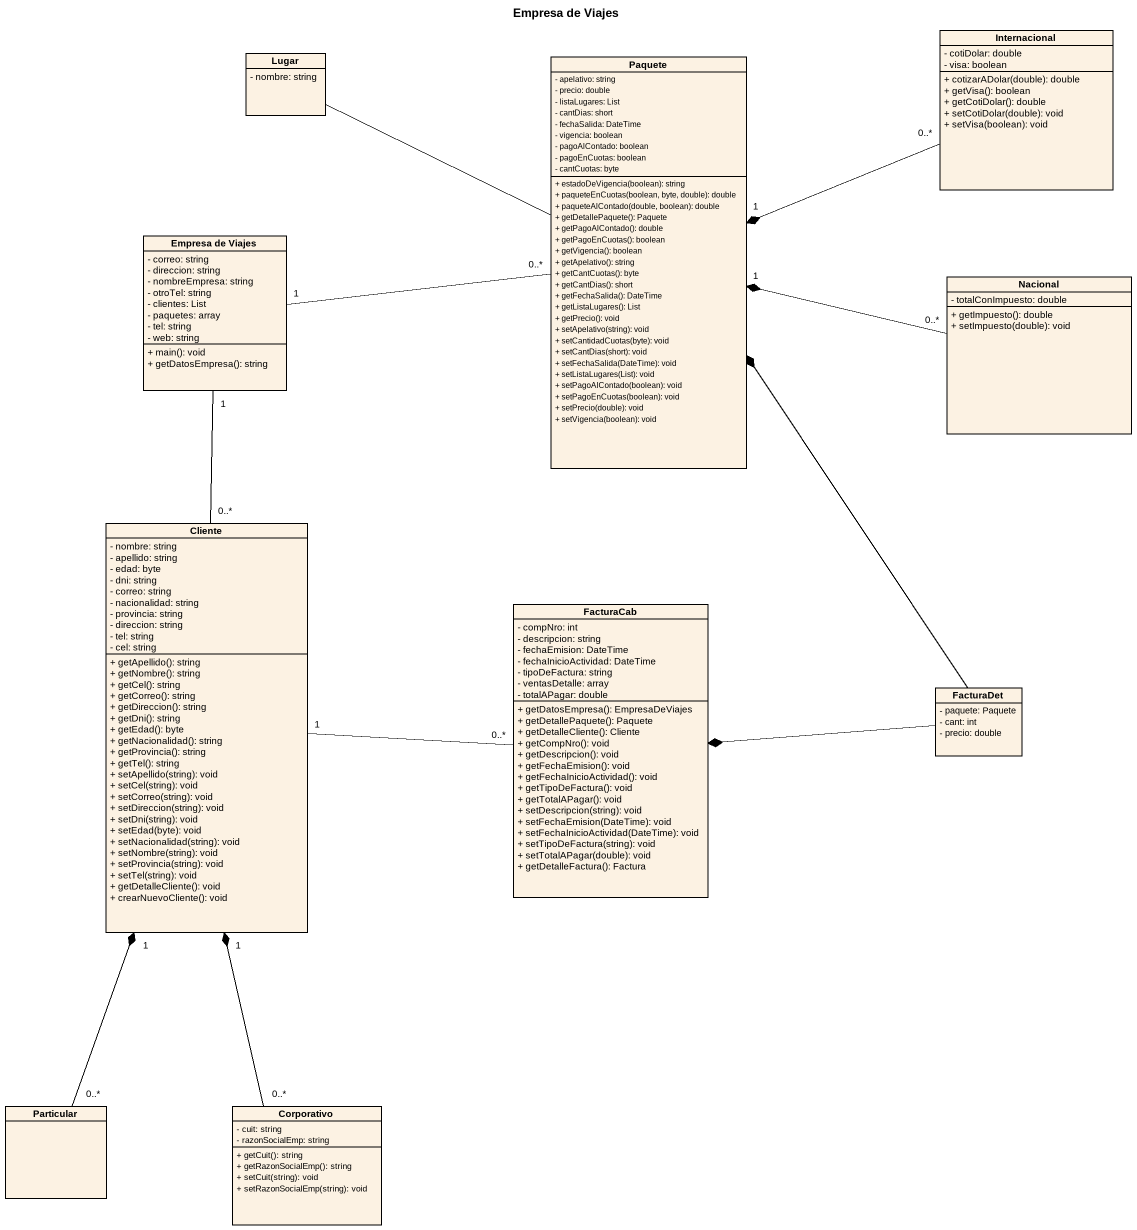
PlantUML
@startuml
title Empresa de Viajes
hide circle
hide empty members
skinparam classAttributeIconSize 0
class Internacional {
  - cotiDolar: double
  - visa: boolean
  + cotizarADolar(double): double
  + getVisa(): boolean
  + getCotiDolar(): double
  + setCotiDolar(double): void
  + setVisa(boolean): void
}
class Lugar {
  - nombre: string
}
class Paquete {
  - apelativo: string
  - precio: double
  - listaLugares: List
  - cantDias: short
  - fechaSalida: DateTime
  - vigencia: boolean
  - pagoAlContado: boolean
  - pagoEnCuotas: boolean
  - cantCuotas: byte
  + estadoDeVigencia(boolean): string
  + paqueteEnCuotas(boolean, byte, double): double
  + paqueteAlContado(double, boolean): double
  + getDetallePaquete(): Paquete
  + getPagoAlContado(): double
  + getPagoEnCuotas(): boolean
  + getVigencia(): boolean
  + getApelativo(): string
  + getCantCuotas(): byte
  + getCantDias(): short
  + getFechaSalida(): DateTime
  + getListaLugares(): List
  + getPrecio(): void
  + setApelativo(string): void
  + setCantidadCuotas(byte): void
  + setCantDias(short): void
  + setFechaSalida(DateTime): void
  + setListaLugares(List): void
  + setPagoAlContado(boolean): void
  + setPagoEnCuotas(boolean): void
  + setPrecio(double): void
  + setVigencia(boolean): void
}
class "Empresa de Viajes" as Empresa_de_Viajes {
  - correo: string
  - direccion: string
  - nombreEmpresa: string
  - otroTel: string
  - clientes: List
  - paquetes: array
  - tel: string
  - web: string
  + main(): void
  + getDatosEmpresa(): string
}
class Nacional {
  - totalConImpuesto: double
  + getImpuesto(): double
  + setImpuesto(double): void
}
class Cliente {
  - nombre: string
  - apellido: string
  - edad: byte
  - dni: string
  - correo: string
  - nacionalidad: string
  - provincia: string
  - direccion: string
  - tel: string
  - cel: string
  + getApellido(): string
  + getNombre(): string
  + getCel(): string
  + getCorreo(): string
  + getDireccion(): string
  + getDni(): string
  + getEdad(): byte
  + getNacionalidad(): string
  + getProvincia(): string
  + getTel(): string
  + setApellido(string): void
  + setCel(string): void
  + setCorreo(string): void
  + setDireccion(string): void
  + setDni(string): void
  + setEdad(byte): void
  + setNacionalidad(string): void
  + setNombre(string): void
  + setProvincia(string): void
  + setTel(string): void
  + getDetalleCliente(): void
  + crearNuevoCliente(): void
}
class FacturaCab {
  - compNro: int
  - descripcion: string
  - fechaEmision: DateTime
  - fechaInicioActividad: DateTime
  - tipoDeFactura: string
  - ventasDetalle: array
  - totalAPagar: double
  + getDatosEmpresa(): EmpresaDeViajes
  + getDetallePaquete(): Paquete
  + getDetalleCliente(): Cliente
  + getCompNro(): void
  + getDescripcion(): void
  + getFechaEmision(): void
  + getFechaInicioActividad(): void
  + getTipoDeFactura(): void
  + getTotalAPagar(): void
  + setDescripcion(string): void
  + setFechaEmision(DateTime): void
  + setFechaInicioActividad(DateTime): void
  + setTipoDeFactura(string): void
  + setTotalAPagar(double): void
  + getDetalleFactura(): Factura
}
class FacturaDet {
  - paquete: Paquete
  - cant: int
  - precio: double
}
class Particular
class Corporativo {
  - cuit: string
  - razonSocialEmp: string
  + getCuit(): string
  + getRazonSocialEmp(): string
  + setCuit(string): void
  + setRazonSocialEmp(string): void
}
Internacional "0..*" -left-* "1" Paquete
Lugar -right- Paquete
Paquete "0..*" -left- "1" Empresa_de_Viajes
Nacional "0..*" -left-* "1" Paquete
Cliente "0..*" -up- "1" Empresa_de_Viajes
FacturaCab "0..*" -left- "1" Cliente
FacturaDet -up-* Paquete
FacturaDet -left-* FacturaCab
Particular "0..*" -up-* "1" Cliente
Corporativo "0..*" -up-* "1" Cliente
@enduml
